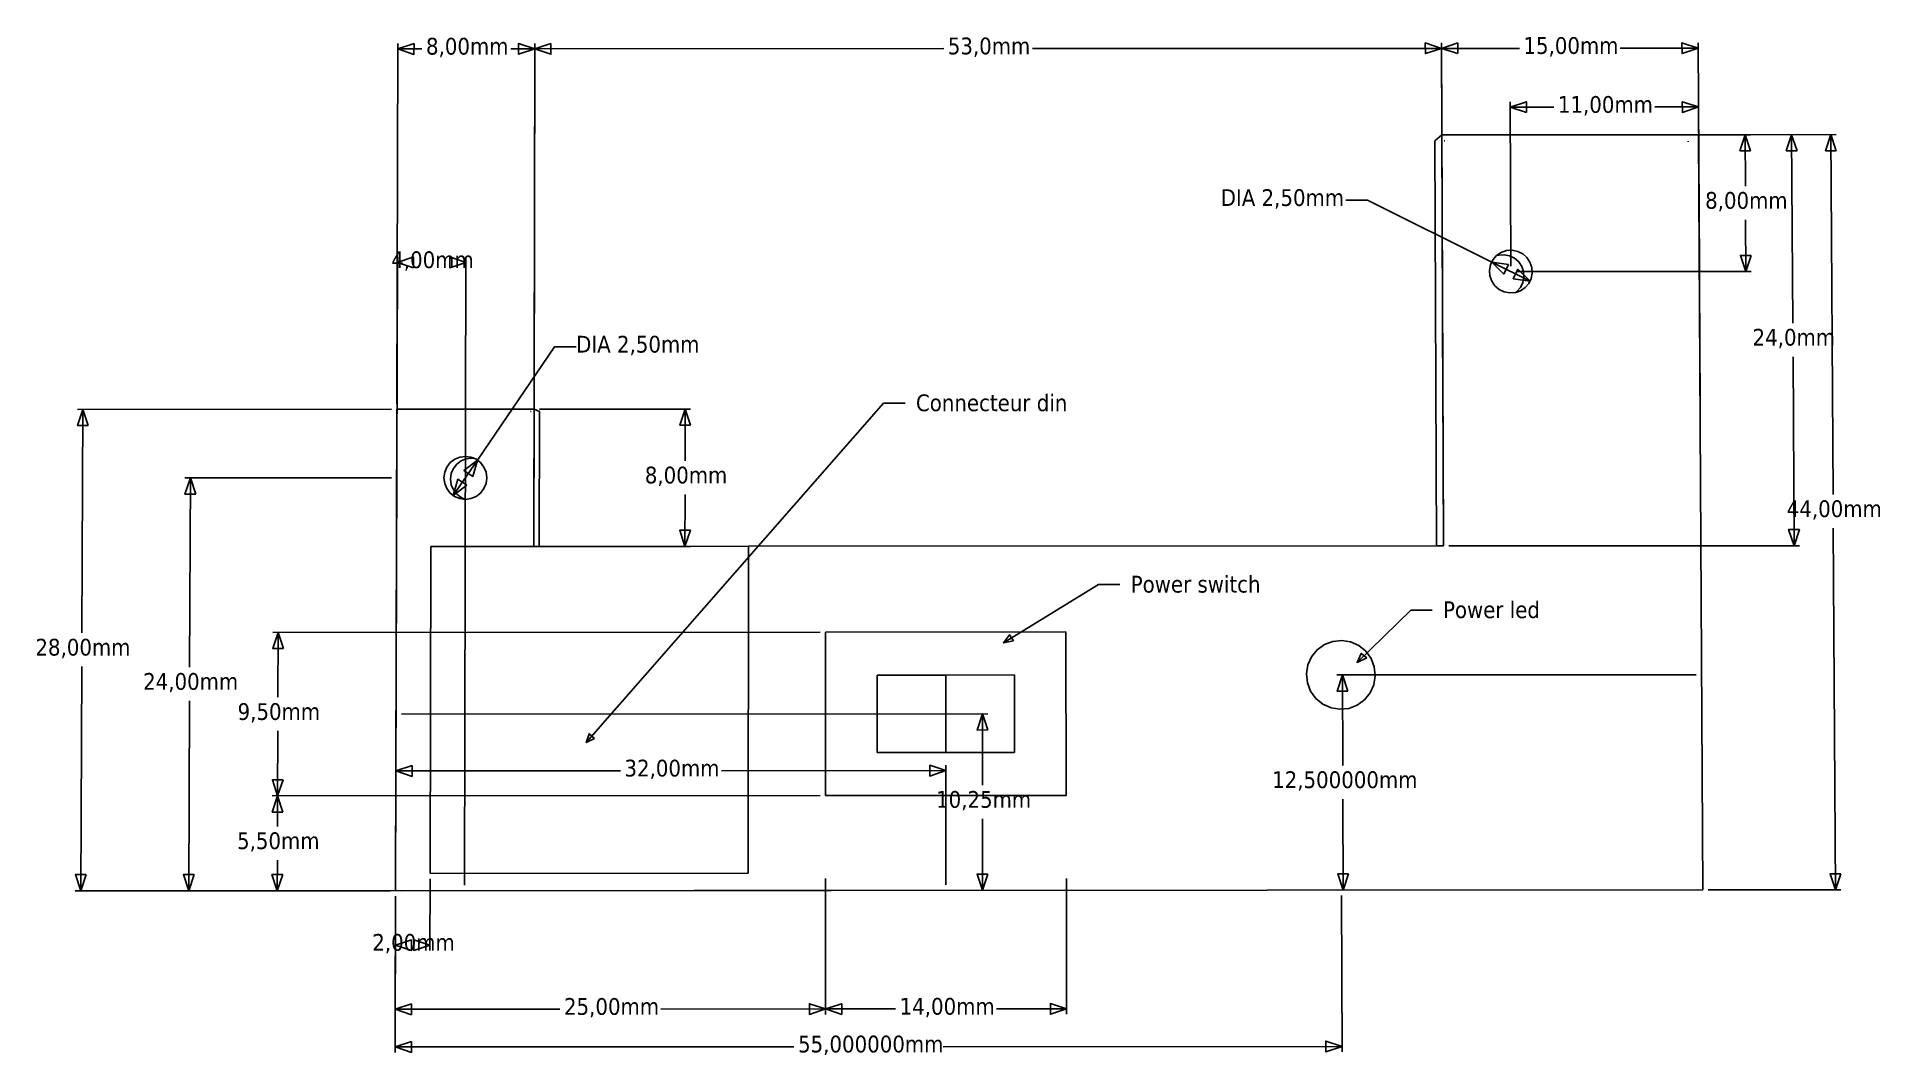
# Model space of a CAD drawing. Extents: x -64 to 68, y -37 to 36.
import ezdxf

# ---------------------------------------------------------------- set-up
doc = ezdxf.new("R2010")
doc.units = 0
doc.layers.get('0').update_dxf_attribs({"linetype": 'CONTINUOUS'})
doc.styles.add('TAHOMA', font='Tahoma')

msp = doc.modelspace()

# ---------------------------------------------------------------- linework, layer by layer
at = {"color": 250}
for p, q in [((-38.18, 10.12), (-38.11, 35.92)), ((-28.37, 0.29), (-28.3, 35.93)), ((-28.35, 10.12), (-28.3, 35.93)), ((36.81, 0.33), (36.67, 35.97)), ((36.77, 10.16), (36.67, 35.97)), ((55.2, 10.17), (55.06, 35.98)), ((-38.11, 35.54), (-36.39, 35.54)), ((-30.03, 35.54), (-28.3, 35.54)), ((-28.3, 35.54), (1, 35.56)), ((7.37, 35.56), (36.67, 35.58)), ((42.25, 35.58), (36.67, 35.58)), ((55.06, 35.59), (49.48, 35.59)), ((41.64, 19.97), (41.59, 31.75)), ((55.15, 19.98), (55.08, 31.76)), ((44.72, 31.37), (41.59, 31.37)), ((55.08, 31.38), (51.95, 31.38)), ((37.08, 29.38), (62.15, 29.4)), ((41.99, 29.38), (58.81, 29.39)), ((55.48, 29.39), (64.95, 29.4)), ((58.45, 25.7), (58.42, 29.39)), ((61.84, 15.9), (61.76, 29.39)), ((64.57, 29.4), (64.73, 3.62)), ((31.36, 24.7), (29.82, 24.7)), ((31.36, 24.7), (40.27, 20.27)), ((58.48, 19.6), (58.46, 23.29)), ((-38.28, -24.36), (-38.15, 20.63)), ((-33.35, -24.36), (-33.24, 20.64)), ((40.28, 20.27), (43.02, 18.9)), ((42.03, 19.59), (58.87, 19.6)), ((-26.88, 14.2), (-32.41, 6.09)), ((-26.88, 14.2), (-25.34, 14.2)), ((61.94, -0.04), (61.86, 13.49)), ((-38.57, 9.73), (-61.07, 9.72)), ((-60.76, -6.29), (-60.68, 9.72)), ((-27.97, 9.74), (-17.14, 9.74)), ((-24.62, -14.14), (-3.31, 10.17)), ((-17.53, 9.74), (-17.53, 6.03)), ((-3.31, 10.17), (-1.76, 10.17)), ((-32.42, 6.08), (-34.15, 3.55)), ((-38.58, 4.82), (-53.37, 4.81)), ((-53.04, -8.75), (-52.98, 4.81)), ((-17.53, 3.62), (-17.54, -0.09)), ((64.74, 1.21), (64.9, -24.69)), ((-27.99, -0.09), (-17.15, -0.09)), ((37.19, -0.06), (62.32, -0.04)), ((5.28, -6.99), (12.09, -2.82)), ((12.09, -2.82), (13.63, -2.82)), ((30.62, -8.4), (34.47, -4.65)), ((34.47, -4.65), (36.01, -4.65)), ((-7.85, -6.23), (-47.08, -6.26)), ((-46.71, -10.9), (-46.69, -6.26)), ((-60.84, -24.76), (-60.77, -8.7)), ((54.92, -9.28), (29.18, -9.29)), ((29.59, -15.79), (29.57, -9.29)), ((-53.1, -24.75), (-53.05, -11.16)), ((-37.86, -12.1), (4.16, -12.08)), ((3.77, -17.19), (3.77, -12.08)), ((-46.73, -17.96), (-46.72, -13.31)), ((-38.28, -24.36), (-38.25, -15.79)), ((1.16, -24.34), (1.15, -15.76)), ((-38.25, -16.17), (-22.17, -16.16)), ((-14.93, -16.16), (1.15, -16.15)), ((-7.85, -17.94), (-47.12, -17.96)), ((-7.85, -17.94), (-47.12, -17.96)), ((-46.74, -20.15), (-46.73, -17.96)), ((29.62, -24.71), (29.6, -18.2)), ((3.78, -24.72), (3.78, -19.6)), ((-46.76, -24.75), (-46.75, -22.56)), ((-38.66, -24.75), (-61.23, -24.76)), ((-38.66, -24.75), (-53.49, -24.75)), ((-7.85, -24.73), (-47.14, -24.75)), ((-37.89, -24.75), (4.17, -24.72)), ((-35.81, -23.9), (-35.82, -29.03)), ((-7.47, -23.88), (-7.47, -33.61)), ((9.79, -23.87), (9.8, -33.6)), ((55, -24.69), (29.23, -24.71)), ((29.51, -25.09), (29.54, -36.29)), ((55.77, -24.69), (65.29, -24.69)), ((-38.28, -25.13), (-38.31, -36.33)), ((-38.28, -25.13), (-38.3, -33.63)), ((-38.28, -25.13), (-38.29, -29.03)), ((-7.47, -25.11), (-7.47, -33.61)), ((-38.3, -33.24), (-26.5, -33.24)), ((-19.27, -33.23), (-7.47, -33.22)), ((-7.47, -33.22), (-2.45, -33.22)), ((4.78, -33.22), (9.8, -33.21)), ((-38.31, -35.94), (-9.73, -35.93)), ((0.97, -35.92), (29.54, -35.9))]:
    msp.add_line(p, q, dxfattribs=at)
for p, q in [((36.7, 29.38), (36.19, 28.95)), ((36.7, 29.38), (55.09, 29.39)), ((36.81, -0.06), (36.7, 29.38)), ((55.09, 29.39), (55.39, -24.69)), ((36.3, -0.06), (36.19, 28.95)), ((36.87, 28.95), (36.91, 28.95)), ((54.34, 28.88), (54.34, 28.94)), ((40.11, 19.68), (40.19, 20.08)), ((40.19, 20.08), (40.36, 20.43)), ((40.36, 20.43), (40.62, 20.74)), ((40.62, 20.74), (40.95, 20.96)), ((40.62, 20.74), (40.77, 20.77)), ((40.77, 20.77), (41.16, 20.8)), ((40.95, 20.96), (41.33, 21.09)), ((41.16, 20.8), (41.55, 20.72)), ((41.33, 21.09), (41.73, 21.12)), ((41.55, 20.72), (41.9, 20.55)), ((41.73, 21.12), (42.13, 21.04)), ((41.9, 20.55), (42.2, 20.29)), ((42.13, 21.04), (42.49, 20.86)), ((42.2, 20.29), (42.43, 19.96)), ((42.43, 19.96), (42.55, 19.59)), ((42.49, 20.86), (42.79, 20.6)), ((42.79, 20.6), (43.01, 20.27)), ((43.01, 20.27), (43.15, 19.89)), ((43.15, 19.89), (43.17, 19.49)), ((40.14, 19.28), (40.11, 19.68)), ((40.27, 18.91), (40.14, 19.28)), ((40.5, 18.57), (40.27, 18.91)), ((40.8, 18.31), (40.5, 18.57)), ((42.51, 18.81), (42.34, 18.46)), ((42.58, 19.2), (42.51, 18.81)), ((42.55, 19.59), (42.58, 19.2)), ((42.93, 18.74), (42.66, 18.44)), ((43.1, 19.1), (42.93, 18.74)), ((43.17, 19.49), (43.1, 19.1)), ((41.16, 18.14), (40.8, 18.31)), ((41.55, 18.06), (41.16, 18.14)), ((41.95, 18.09), (41.55, 18.06)), ((41.99, 18.1), (41.95, 18.09)), ((42.33, 18.22), (41.99, 18.1)), ((42.08, 18.16), (41.99, 18.1)), ((42.34, 18.46), (42.08, 18.16)), ((42.66, 18.44), (42.33, 18.22)), ((-38.28, -24.75), (-38.18, 9.73)), ((-28.35, 9.74), (-38.18, 9.73)), ((-28.57, 9.57), (-28.61, 9.57)), ((-28.37, -0.09), (-28.35, 9.74)), ((-27.96, 9.57), (-28.35, 9.74)), ((-27.98, -0.09), (-27.96, 9.57)), ((-34.61, 5.59), (-34.76, 5.22)), ((-34.36, 5.91), (-34.61, 5.59)), ((-34.04, 6.15), (-34.36, 5.91)), ((-34.13, 5.48), (-34.29, 5.12)), ((-33.89, 5.8), (-34.13, 5.48)), ((-33.67, 6.3), (-34.04, 6.15)), ((-33.58, 6.04), (-33.89, 5.8)), ((-33.28, 6.36), (-33.67, 6.3)), ((-33.21, 6.19), (-33.58, 6.04)), ((-32.88, 6.3), (-33.28, 6.36)), ((-32.82, 6.24), (-33.21, 6.19)), ((-32.68, 6.22), (-32.88, 6.3)), ((-32.68, 6.22), (-32.82, 6.24)), ((-32.51, 6.15), (-32.68, 6.22)), ((-32.19, 5.91), (-32.51, 6.15)), ((-31.95, 5.59), (-32.19, 5.91)), ((-31.79, 5.22), (-31.95, 5.59)), ((-34.76, 5.22), (-34.82, 4.82)), ((-34.82, 4.82), (-34.76, 4.42)), ((-34.76, 4.42), (-34.61, 4.05)), ((-34.61, 4.05), (-34.37, 3.73)), ((-34.29, 5.12), (-34.34, 4.72)), ((-34.34, 4.72), (-34.29, 4.33)), ((-34.29, 4.33), (-34.14, 3.97)), ((-34.14, 3.97), (-33.9, 3.65)), ((-32.2, 3.73), (-31.95, 4.05)), ((-31.95, 4.05), (-31.8, 4.42)), ((-31.8, 4.42), (-31.74, 4.82)), ((-31.74, 4.82), (-31.79, 5.22)), ((-34.37, 3.73), (-34.05, 3.49)), ((-34.05, 3.49), (-33.68, 3.34)), ((-33.9, 3.65), (-33.58, 3.41)), ((-33.68, 3.34), (-33.28, 3.28)), ((-33.58, 3.41), (-33.28, 3.28)), ((-33.28, 3.28), (-32.88, 3.34)), ((-32.88, 3.34), (-32.51, 3.49)), ((-32.51, 3.49), (-32.2, 3.73)), ((-35.75, -0.1), (-35.81, -23.51)), ((-28.37, -0.09), (-35.75, -0.1)), ((-27.98, -0.09), (-28.37, -0.09)), ((-13, -0.08), (-27.98, -0.09)), ((-13.01, -23.5), (-13, -0.08)), ((-13, -0.08), (36.3, -0.06)), ((36.3, -0.06), (36.81, -0.06)), ((9.76, -6.22), (-7.47, -6.23)), ((-7.47, -6.23), (-7.47, -17.94)), ((9.78, -17.93), (9.76, -6.22)), ((27.36, -8), (27.76, -7.5)), ((27.76, -7.5), (28.28, -7.12)), ((28.28, -7.12), (28.88, -6.89)), ((28.88, -6.89), (29.52, -6.83)), ((29.52, -6.83), (30.16, -6.93)), ((30.16, -6.93), (30.74, -7.19)), ((30.74, -7.19), (31.24, -7.6)), ((31.24, -7.6), (31.62, -8.12)), ((27, -9.22), (27.1, -8.58)), ((27.06, -9.86), (27, -9.22)), ((27.1, -8.58), (27.36, -8)), ((31.62, -8.12), (31.85, -8.72)), ((31.85, -8.72), (31.92, -9.36)), ((-3.77, -9.31), (-3.77, -14.85)), ((1.15, -9.31), (-3.77, -9.31)), ((6.07, -9.3), (1.15, -9.31)), ((1.15, -14.85), (1.15, -9.31)), ((6.08, -14.85), (6.07, -9.3)), ((27.29, -10.46), (27.06, -9.86)), ((27.67, -10.98), (27.29, -10.46)), ((31.82, -10), (31.56, -10.58)), ((31.92, -9.36), (31.82, -10)), ((28.17, -11.39), (27.67, -10.98)), ((28.76, -11.65), (28.17, -11.39)), ((29.39, -11.75), (28.76, -11.65)), ((30.03, -11.69), (29.39, -11.75)), ((30.63, -11.46), (30.03, -11.69)), ((31.15, -11.08), (30.63, -11.46)), ((31.56, -10.58), (31.15, -11.08)), ((1.15, -14.85), (-3.77, -14.85)), ((6.08, -14.85), (1.15, -14.85)), ((9.78, -17.93), (-7.47, -17.94)), ((-35.81, -23.51), (-13.01, -23.5)), ((55.39, -24.69), (-38.28, -24.75))]:
    msp.add_line(p, q)

# ---------------------------------------------------------------- texts
at = {"color": 250, "attachment_point": 7, "style": 'TAHOMA'}
for s, insert, char_height in [('8,00mm', (-36.1, 34.94), 1.2), ('53,0mm', (1.29, 34.96), 1.2), ('15,00mm', (42.54, 34.99), 1.2), ('11,00mm', (45.01, 30.77), 1.2), ('DIA 2,50mm', (20.85, 24.1), 1.2), ('8,00mm', (55.56, 23.9), 1.2), ('4,00mm', (-38.59, 19.65), 1.2), ('DIA 2,50mm', (-25.34, 13.6), 1.2), ('24,0mm', (58.96, 14.1), 1.2), ('Connecteur din', (-0.99, 9.57), 1.2005), ('8,00mm', (-20.42, 4.23), 1.2), ('44,00mm', (61.41, 1.82), 1.2), ('Power switch', (14.4, -3.42), 1.2005), ('Power led', (36.78, -5.25), 1.2), ('28,00mm', (-64.09, -8.1), 1.2), ('24,00mm', (-56.37, -10.55), 1.2), ('9,50mm', (-49.6, -12.71), 1.2), ('32,00mm', (-21.88, -16.76), 1.2), ('12,500000mm', (24.53, -17.59), 1.2005), ('10,25mm', (0.45, -19), 1.2), ('5,50mm', (-49.64, -21.96), 1.2), ('2,00mm', (-39.95, -29.24), 1.2), ('25,00mm', (-26.21, -33.83), 1.2), ('14,00mm', (-2.16, -33.82), 1.2), ('55,000000mm', (-9.44, -36.52), 1.2005)]:
    msp.add_mtext(s, dxfattribs=dict(at, insert=insert, char_height=char_height))

# ---------------------------------------------------------------- meshes
at = {"color": 250}
mesh = msp.add_polyface(dxfattribs=at)
corners = [(-36.95, 35.92), (-36.96, 35.15), (-38.11, 35.54)]
mesh.append_faces([[corners[k] for k in face] for face in [(0, 1, 2)]], dxfattribs={"color": 250})
mesh = msp.add_polyface(dxfattribs=at)
corners = [(-28.3, 35.54), (-29.46, 35.16), (-29.46, 35.93)]
mesh.append_faces([[corners[k] for k in face] for face in [(0, 1, 2)]], dxfattribs={"color": 250})
mesh = msp.add_polyface(dxfattribs=at)
corners = [(-27.15, 35.93), (-27.15, 35.16), (-28.3, 35.54)]
mesh.append_faces([[corners[k] for k in face] for face in [(0, 1, 2)]], dxfattribs={"color": 250})
mesh = msp.add_polyface(dxfattribs=at)
corners = [(36.67, 35.58), (35.52, 35.2), (35.51, 35.97)]
mesh.append_faces([[corners[k] for k in face] for face in [(0, 1, 2)]], dxfattribs={"color": 250})
mesh = msp.add_polyface(dxfattribs=at)
corners = [(37.83, 35.2), (36.67, 35.58), (37.83, 35.97)]
mesh.append_faces([[corners[k] for k in face] for face in [(0, 1, 2)]], dxfattribs={"color": 250})
mesh = msp.add_polyface(dxfattribs=at)
corners = [(55.06, 35.59), (53.91, 35.21), (53.9, 35.98)]
mesh.append_faces([[corners[k] for k in face] for face in [(0, 1, 2)]], dxfattribs={"color": 250})
mesh = msp.add_polyface(dxfattribs=at)
corners = [(42.75, 30.99), (41.59, 31.37), (42.75, 31.76)]
mesh.append_faces([[corners[k] for k in face] for face in [(0, 1, 2)]], dxfattribs={"color": 250})
mesh = msp.add_polyface(dxfattribs=at)
corners = [(55.08, 31.38), (53.93, 30.99), (53.92, 31.76)]
mesh.append_faces([[corners[k] for k in face] for face in [(0, 1, 2)]], dxfattribs={"color": 250})
mesh = msp.add_polyface(dxfattribs=at)
corners = [(58.82, 28.24), (58.05, 28.24), (58.42, 29.39)]
mesh.append_faces([[corners[k] for k in face] for face in [(0, 1, 2)]], dxfattribs={"color": 250})
mesh = msp.add_polyface(dxfattribs=at)
corners = [(62.15, 28.24), (61.38, 28.24), (61.76, 29.39)]
mesh.append_faces([[corners[k] for k in face] for face in [(0, 1, 2)]], dxfattribs={"color": 250})
mesh = msp.add_polyface(dxfattribs=at)
corners = [(64.96, 28.24), (64.19, 28.24), (64.57, 29.4)]
mesh.append_faces([[corners[k] for k in face] for face in [(0, 1, 2)]], dxfattribs={"color": 250})
mesh = msp.add_polyface(dxfattribs=at)
corners = [(-37, 20.64), (-37, 19.87), (-38.15, 20.25)]
mesh.append_faces([[corners[k] for k in face] for face in [(0, 1, 2)]], dxfattribs={"color": 250})
mesh = msp.add_polyface(dxfattribs=at)
corners = [(-33.24, 20.25), (-34.4, 19.87), (-34.4, 20.64)]
mesh.append_faces([[corners[k] for k in face] for face in [(0, 1, 2)]], dxfattribs={"color": 250})
mesh = msp.add_polyface(dxfattribs=at)
corners = [(41.48, 20.1), (41.13, 19.41), (40.27, 20.27)]
mesh.append_faces([[corners[k] for k in face] for face in [(0, 1, 2)]], dxfattribs={"color": 250})
mesh = msp.add_polyface(dxfattribs=at)
corners = [(58.86, 20.75), (58.48, 19.6), (58.09, 20.75)]
mesh.append_faces([[corners[k] for k in face] for face in [(0, 1, 2)]], dxfattribs={"color": 250})
mesh = msp.add_polyface(dxfattribs=at)
corners = [(43.02, 18.9), (41.81, 19.08), (42.15, 19.76)]
mesh.append_faces([[corners[k] for k in face] for face in [(0, 1, 2)]], dxfattribs={"color": 250})
mesh = msp.add_polyface(dxfattribs=at)
corners = [(-60.3, 8.56), (-61.07, 8.56), (-60.68, 9.72)]
mesh.append_faces([[corners[k] for k in face] for face in [(0, 1, 2)]], dxfattribs={"color": 250})
mesh = msp.add_polyface(dxfattribs=at)
corners = [(-17.14, 8.59), (-17.91, 8.59), (-17.53, 9.74)]
mesh.append_faces([[corners[k] for k in face] for face in [(0, 1, 2)]], dxfattribs={"color": 250})
mesh = msp.add_polyface(dxfattribs=at)
corners = [(-32.41, 6.09), (-32.75, 4.92), (-33.38, 5.35)]
mesh.append_faces([[corners[k] for k in face] for face in [(0, 1, 2)]], dxfattribs={"color": 250})
mesh = msp.add_polyface(dxfattribs=at)
corners = [(-52.6, 3.65), (-53.37, 3.65), (-52.98, 4.81)]
mesh.append_faces([[corners[k] for k in face] for face in [(0, 1, 2)]], dxfattribs={"color": 250})
mesh = msp.add_polyface(dxfattribs=at)
corners = [(-33.18, 4.29), (-34.15, 3.55), (-33.81, 4.72)]
mesh.append_faces([[corners[k] for k in face] for face in [(0, 1, 2)]], dxfattribs={"color": 250})
mesh = msp.add_polyface(dxfattribs=at)
corners = [(-17.15, 1.07), (-17.54, -0.09), (-17.92, 1.07)]
mesh.append_faces([[corners[k] for k in face] for face in [(0, 1, 2)]], dxfattribs={"color": 250})
mesh = msp.add_polyface(dxfattribs=at)
corners = [(62.32, 1.12), (61.94, -0.04), (61.54, 1.12)]
mesh.append_faces([[corners[k] for k in face] for face in [(0, 1, 2)]], dxfattribs={"color": 250})
mesh = msp.add_polyface(dxfattribs=at)
corners = [(-46.31, -7.41), (-47.08, -7.41), (-46.69, -6.26)]
mesh.append_faces([[corners[k] for k in face] for face in [(0, 1, 2)]], dxfattribs={"color": 250})
mesh = msp.add_polyface(dxfattribs=at)
corners = [(6, -6.85), (5.28, -6.99), (5.72, -6.42)]
mesh.append_faces([[corners[k] for k in face] for face in [(0, 1, 2)]], dxfattribs={"color": 250})
mesh = msp.add_polyface(dxfattribs=at)
corners = [(31.31, -8.08), (30.62, -8.4), (30.92, -7.75)]
mesh.append_faces([[corners[k] for k in face] for face in [(0, 1, 2)]], dxfattribs={"color": 250})
mesh = msp.add_polyface(dxfattribs=at)
corners = [(29.96, -10.45), (29.19, -10.45), (29.57, -9.29)]
mesh.append_faces([[corners[k] for k in face] for face in [(0, 1, 2)]], dxfattribs={"color": 250})
mesh = msp.add_polyface(dxfattribs=at)
corners = [(4.16, -13.23), (3.39, -13.24), (3.77, -12.08)]
mesh.append_faces([[corners[k] for k in face] for face in [(0, 1, 2)]], dxfattribs={"color": 250})
mesh = msp.add_polyface(dxfattribs=at)
corners = [(-24.03, -13.86), (-24.62, -14.14), (-24.41, -13.51)]
mesh.append_faces([[corners[k] for k in face] for face in [(0, 1, 2)]], dxfattribs={"color": 250})
mesh = msp.add_polyface(dxfattribs=at)
corners = [(-37.1, -15.79), (-37.1, -16.56), (-38.25, -16.17)]
mesh.append_faces([[corners[k] for k in face] for face in [(0, 1, 2)]], dxfattribs={"color": 250})
mesh = msp.add_polyface(dxfattribs=at)
corners = [(1.15, -16.15), (0, -16.54), (0, -15.76)]
mesh.append_faces([[corners[k] for k in face] for face in [(0, 1, 2)]], dxfattribs={"color": 250})
mesh = msp.add_polyface(dxfattribs=at)
corners = [(-46.34, -16.8), (-46.73, -17.96), (-47.11, -16.8)]
mesh.append_faces([[corners[k] for k in face] for face in [(0, 1, 2)]], dxfattribs={"color": 250})
mesh = msp.add_polyface(dxfattribs=at)
corners = [(-46.35, -19.12), (-47.12, -19.12), (-46.73, -17.96)]
mesh.append_faces([[corners[k] for k in face] for face in [(0, 1, 2)]], dxfattribs={"color": 250})
mesh = msp.add_polyface(dxfattribs=at)
corners = [(-60.45, -23.6), (-60.84, -24.76), (-61.22, -23.6)]
mesh.append_faces([[corners[k] for k in face] for face in [(0, 1, 2)]], dxfattribs={"color": 250})
mesh = msp.add_polyface(dxfattribs=at)
corners = [(-52.71, -23.6), (-53.1, -24.75), (-53.48, -23.6)]
mesh.append_faces([[corners[k] for k in face] for face in [(0, 1, 2)]], dxfattribs={"color": 250})
mesh = msp.add_polyface(dxfattribs=at)
corners = [(-46.37, -23.59), (-46.76, -24.75), (-47.14, -23.59)]
mesh.append_faces([[corners[k] for k in face] for face in [(0, 1, 2)]], dxfattribs={"color": 250})
mesh = msp.add_polyface(dxfattribs=at)
corners = [(4.17, -23.56), (3.78, -24.72), (3.39, -23.56)]
mesh.append_faces([[corners[k] for k in face] for face in [(0, 1, 2)]], dxfattribs={"color": 250})
mesh = msp.add_polyface(dxfattribs=at)
corners = [(30, -23.55), (29.62, -24.71), (29.23, -23.55)]
mesh.append_faces([[corners[k] for k in face] for face in [(0, 1, 2)]], dxfattribs={"color": 250})
mesh = msp.add_polyface(dxfattribs=at)
corners = [(65.28, -23.53), (64.9, -24.69), (64.51, -23.53)]
mesh.append_faces([[corners[k] for k in face] for face in [(0, 1, 2)]], dxfattribs={"color": 250})
mesh = msp.add_polyface(dxfattribs=at)
corners = [(-37.13, -28.26), (-37.13, -29.03), (-38.29, -28.64)]
mesh.append_faces([[corners[k] for k in face] for face in [(0, 1, 2)]], dxfattribs={"color": 250})
mesh = msp.add_polyface(dxfattribs=at)
corners = [(-35.82, -28.64), (-36.98, -29.03), (-36.98, -28.26)]
mesh.append_faces([[corners[k] for k in face] for face in [(0, 1, 2)]], dxfattribs={"color": 250})
mesh = msp.add_polyface(dxfattribs=at)
corners = [(-37.14, -32.86), (-37.15, -33.63), (-38.3, -33.24)]
mesh.append_faces([[corners[k] for k in face] for face in [(0, 1, 2)]], dxfattribs={"color": 250})
mesh = msp.add_polyface(dxfattribs=at)
corners = [(-7.47, -33.22), (-8.62, -33.61), (-8.62, -32.84)]
mesh.append_faces([[corners[k] for k in face] for face in [(0, 1, 2)]], dxfattribs={"color": 250})
mesh = msp.add_polyface(dxfattribs=at)
corners = [(-6.31, -33.61), (-7.47, -33.22), (-6.31, -32.84)]
mesh.append_faces([[corners[k] for k in face] for face in [(0, 1, 2)]], dxfattribs={"color": 250})
mesh = msp.add_polyface(dxfattribs=at)
corners = [(9.8, -33.21), (8.64, -33.6), (8.64, -32.83)]
mesh.append_faces([[corners[k] for k in face] for face in [(0, 1, 2)]], dxfattribs={"color": 250})
mesh = msp.add_polyface(dxfattribs=at)
corners = [(-37.15, -35.56), (-37.15, -36.33), (-38.31, -35.94)]
mesh.append_faces([[corners[k] for k in face] for face in [(0, 1, 2)]], dxfattribs={"color": 250})
mesh = msp.add_polyface(dxfattribs=at)
corners = [(29.54, -35.9), (28.39, -36.29), (28.38, -35.52)]
mesh.append_faces([[corners[k] for k in face] for face in [(0, 1, 2)]], dxfattribs={"color": 250})

doc.saveas('drawing.dxf')
